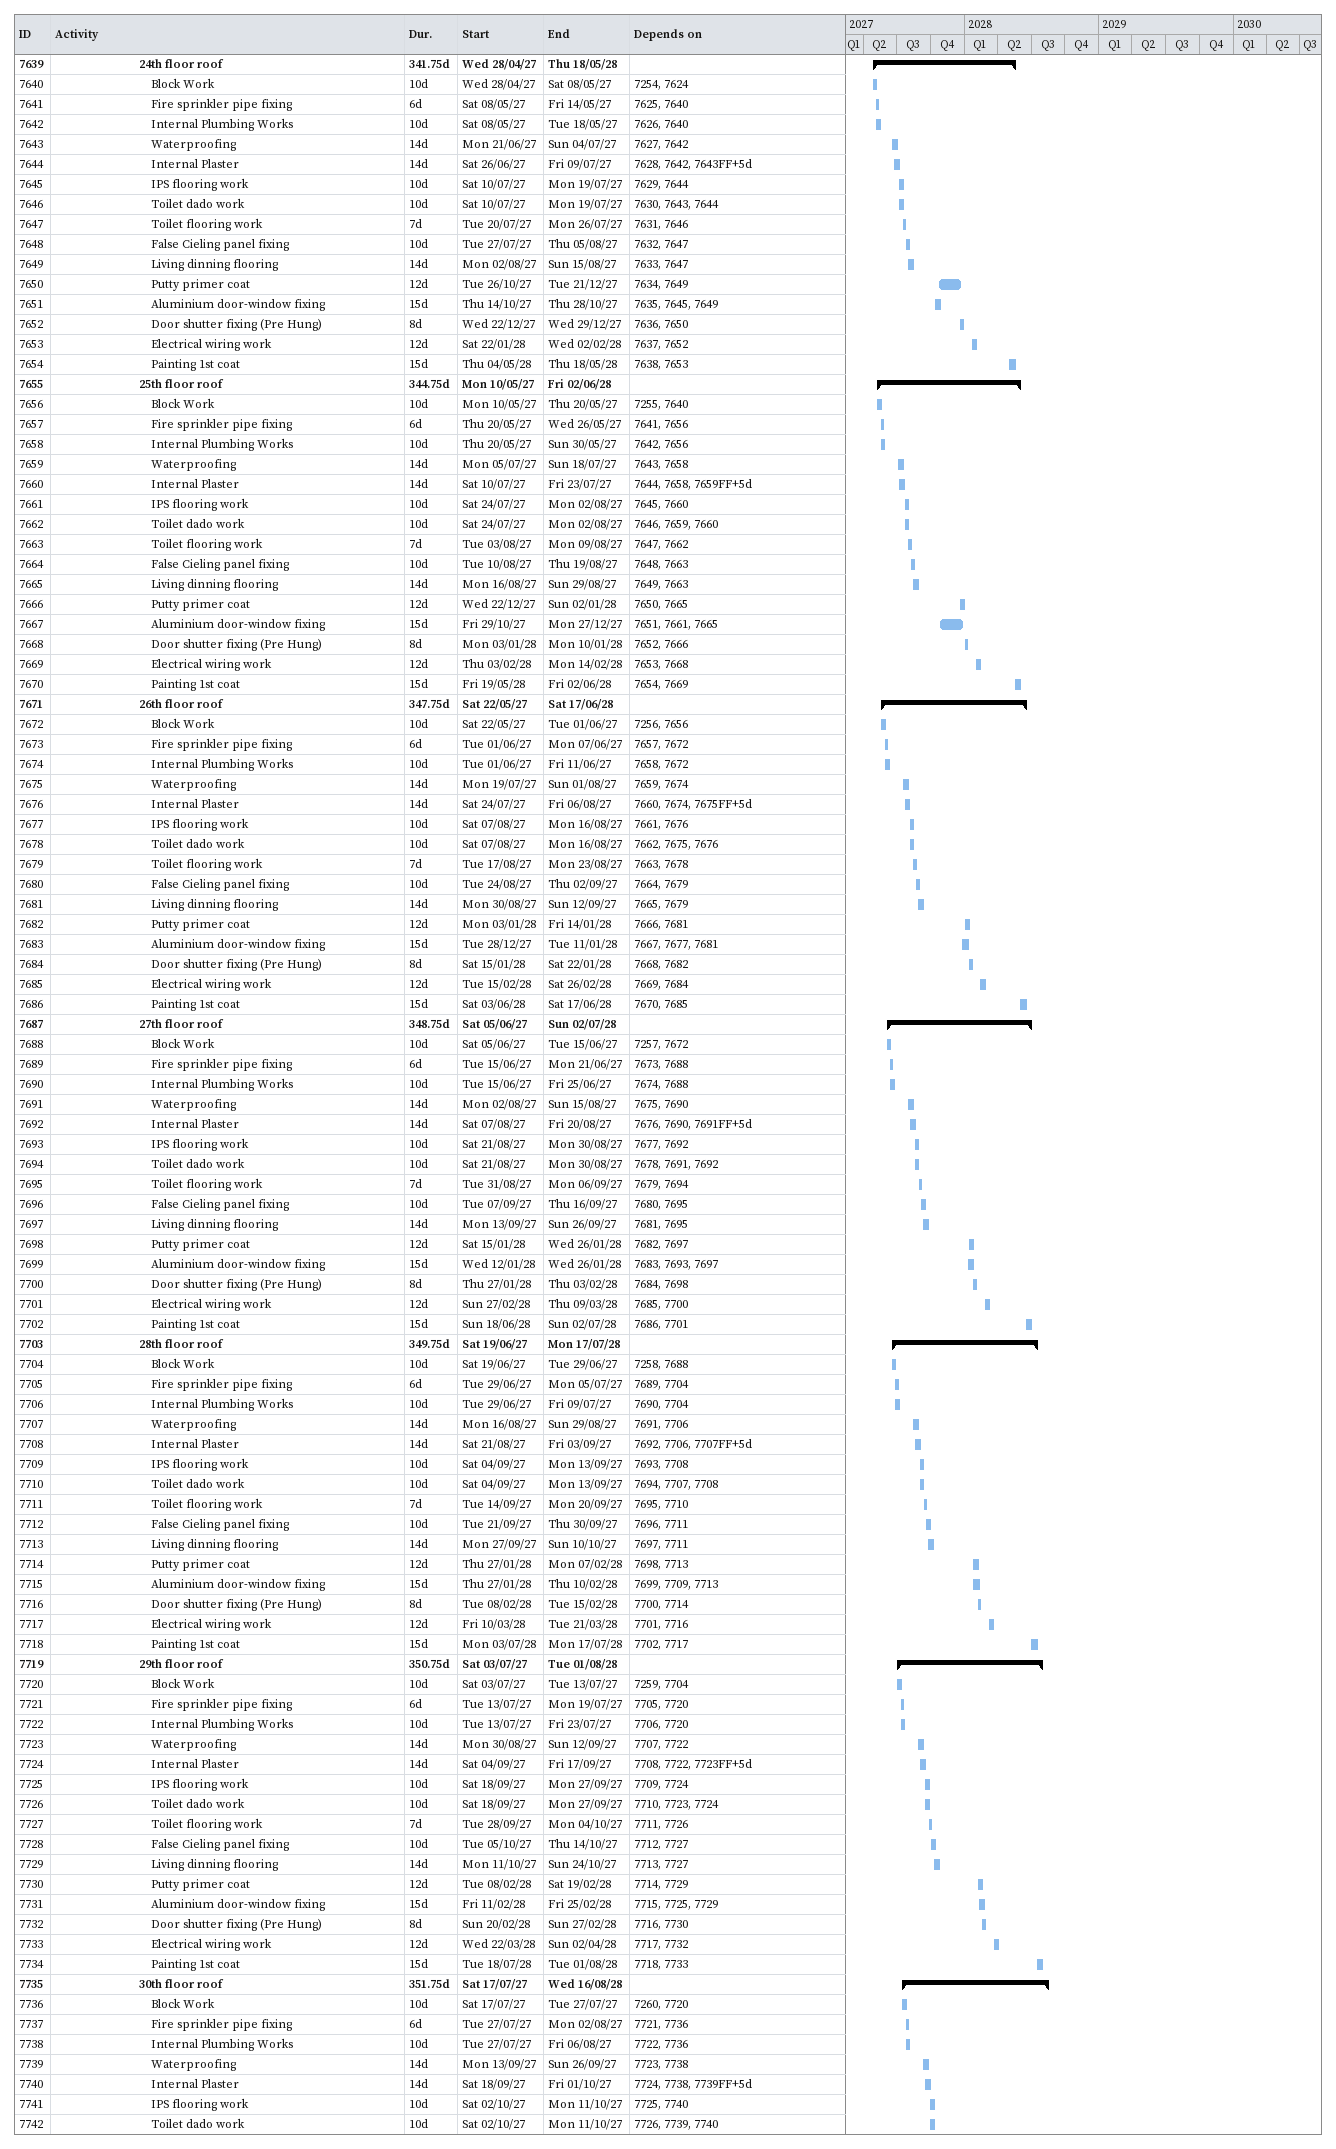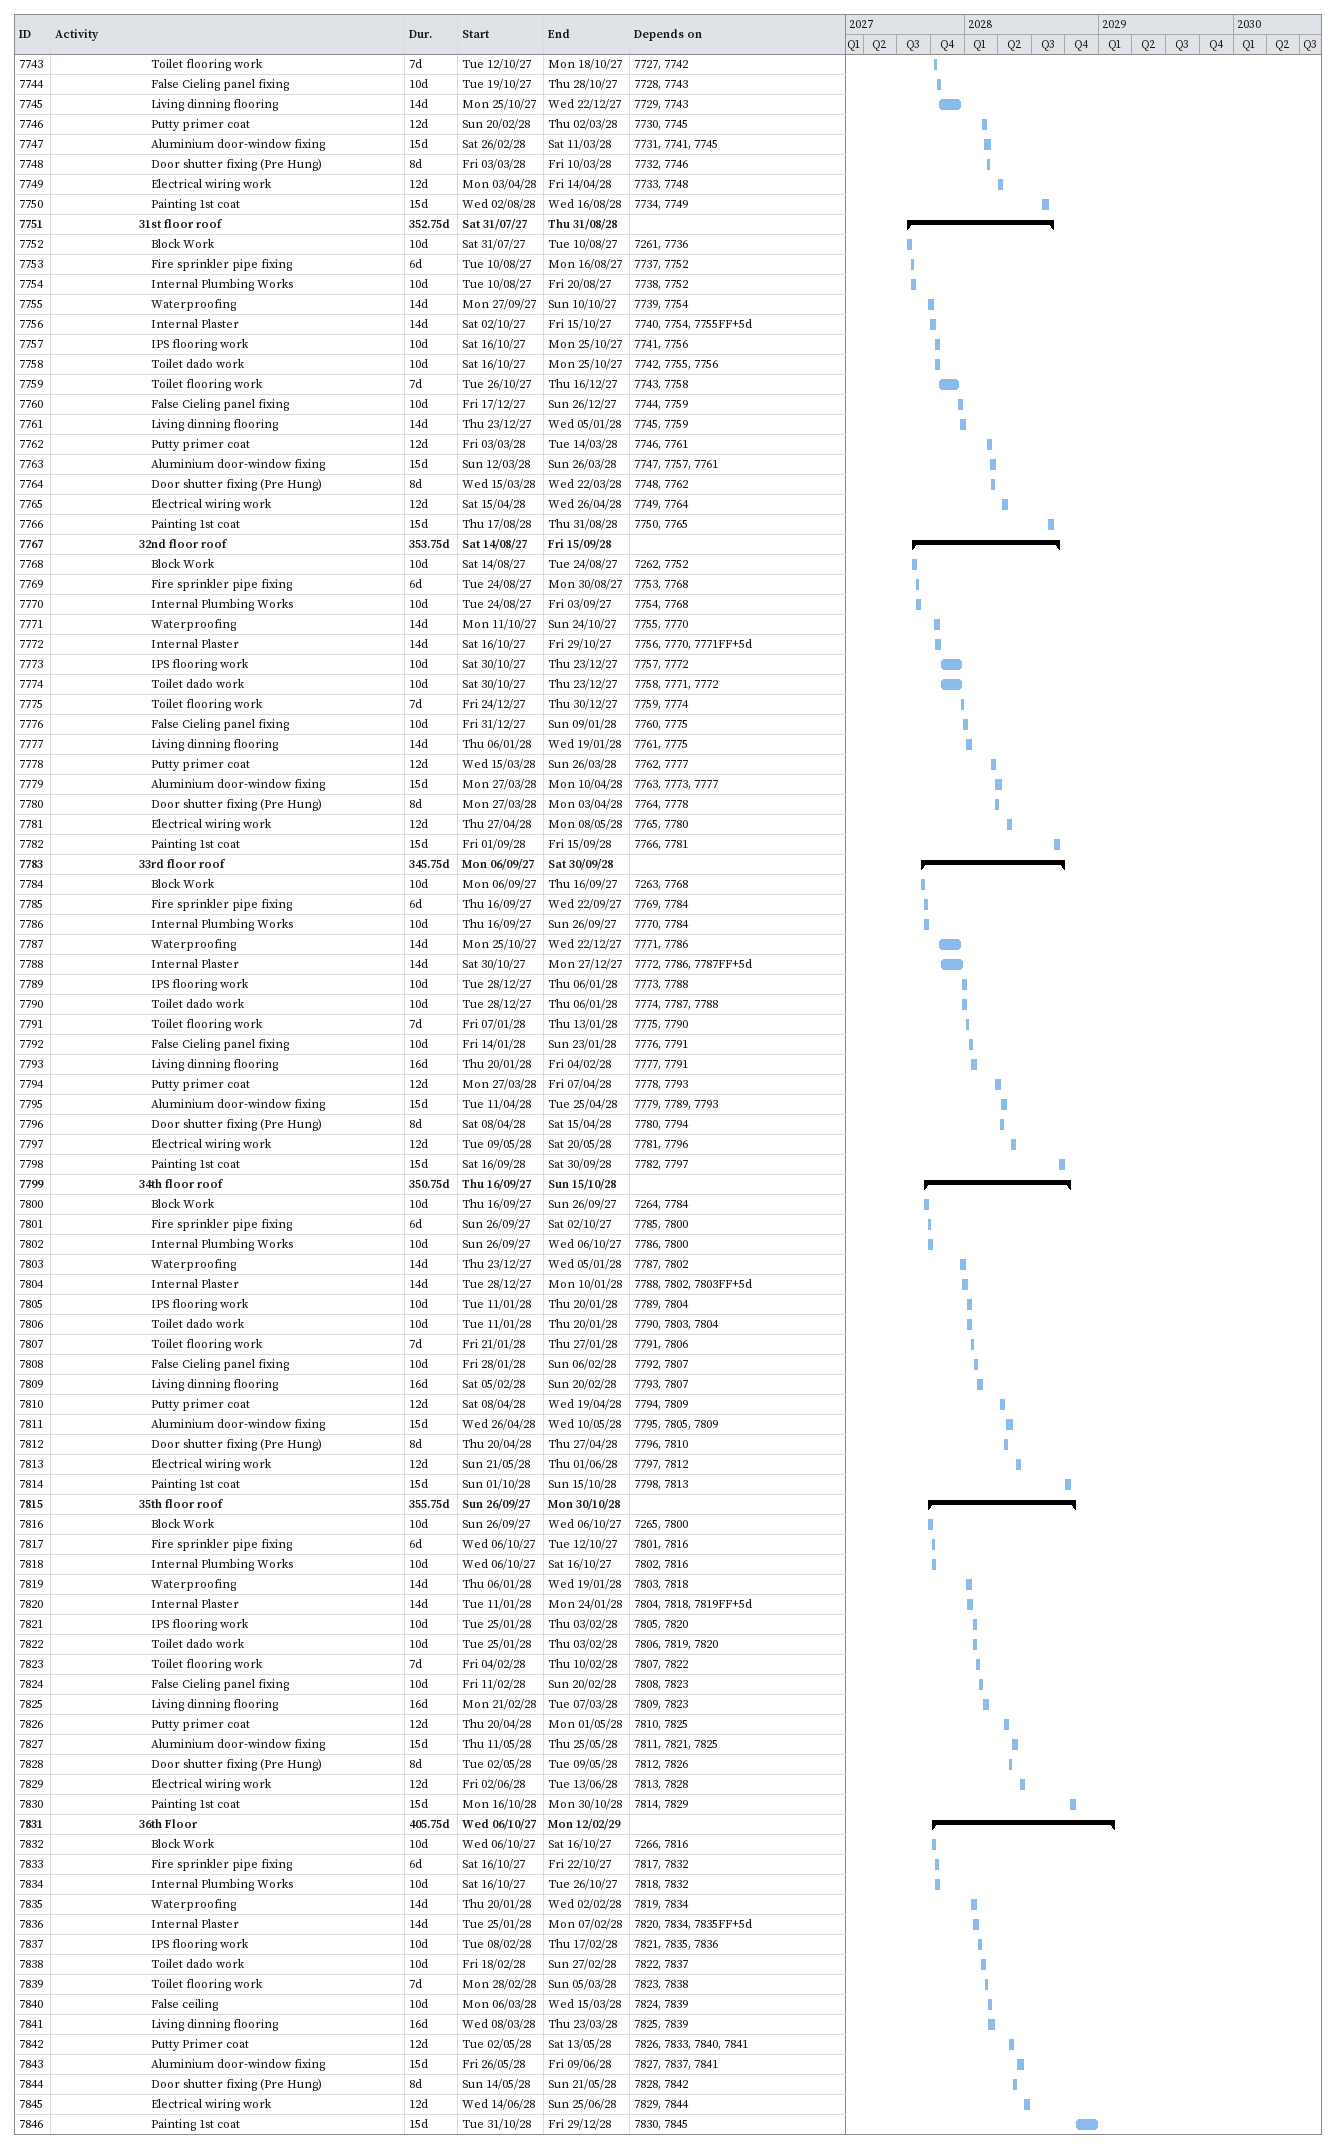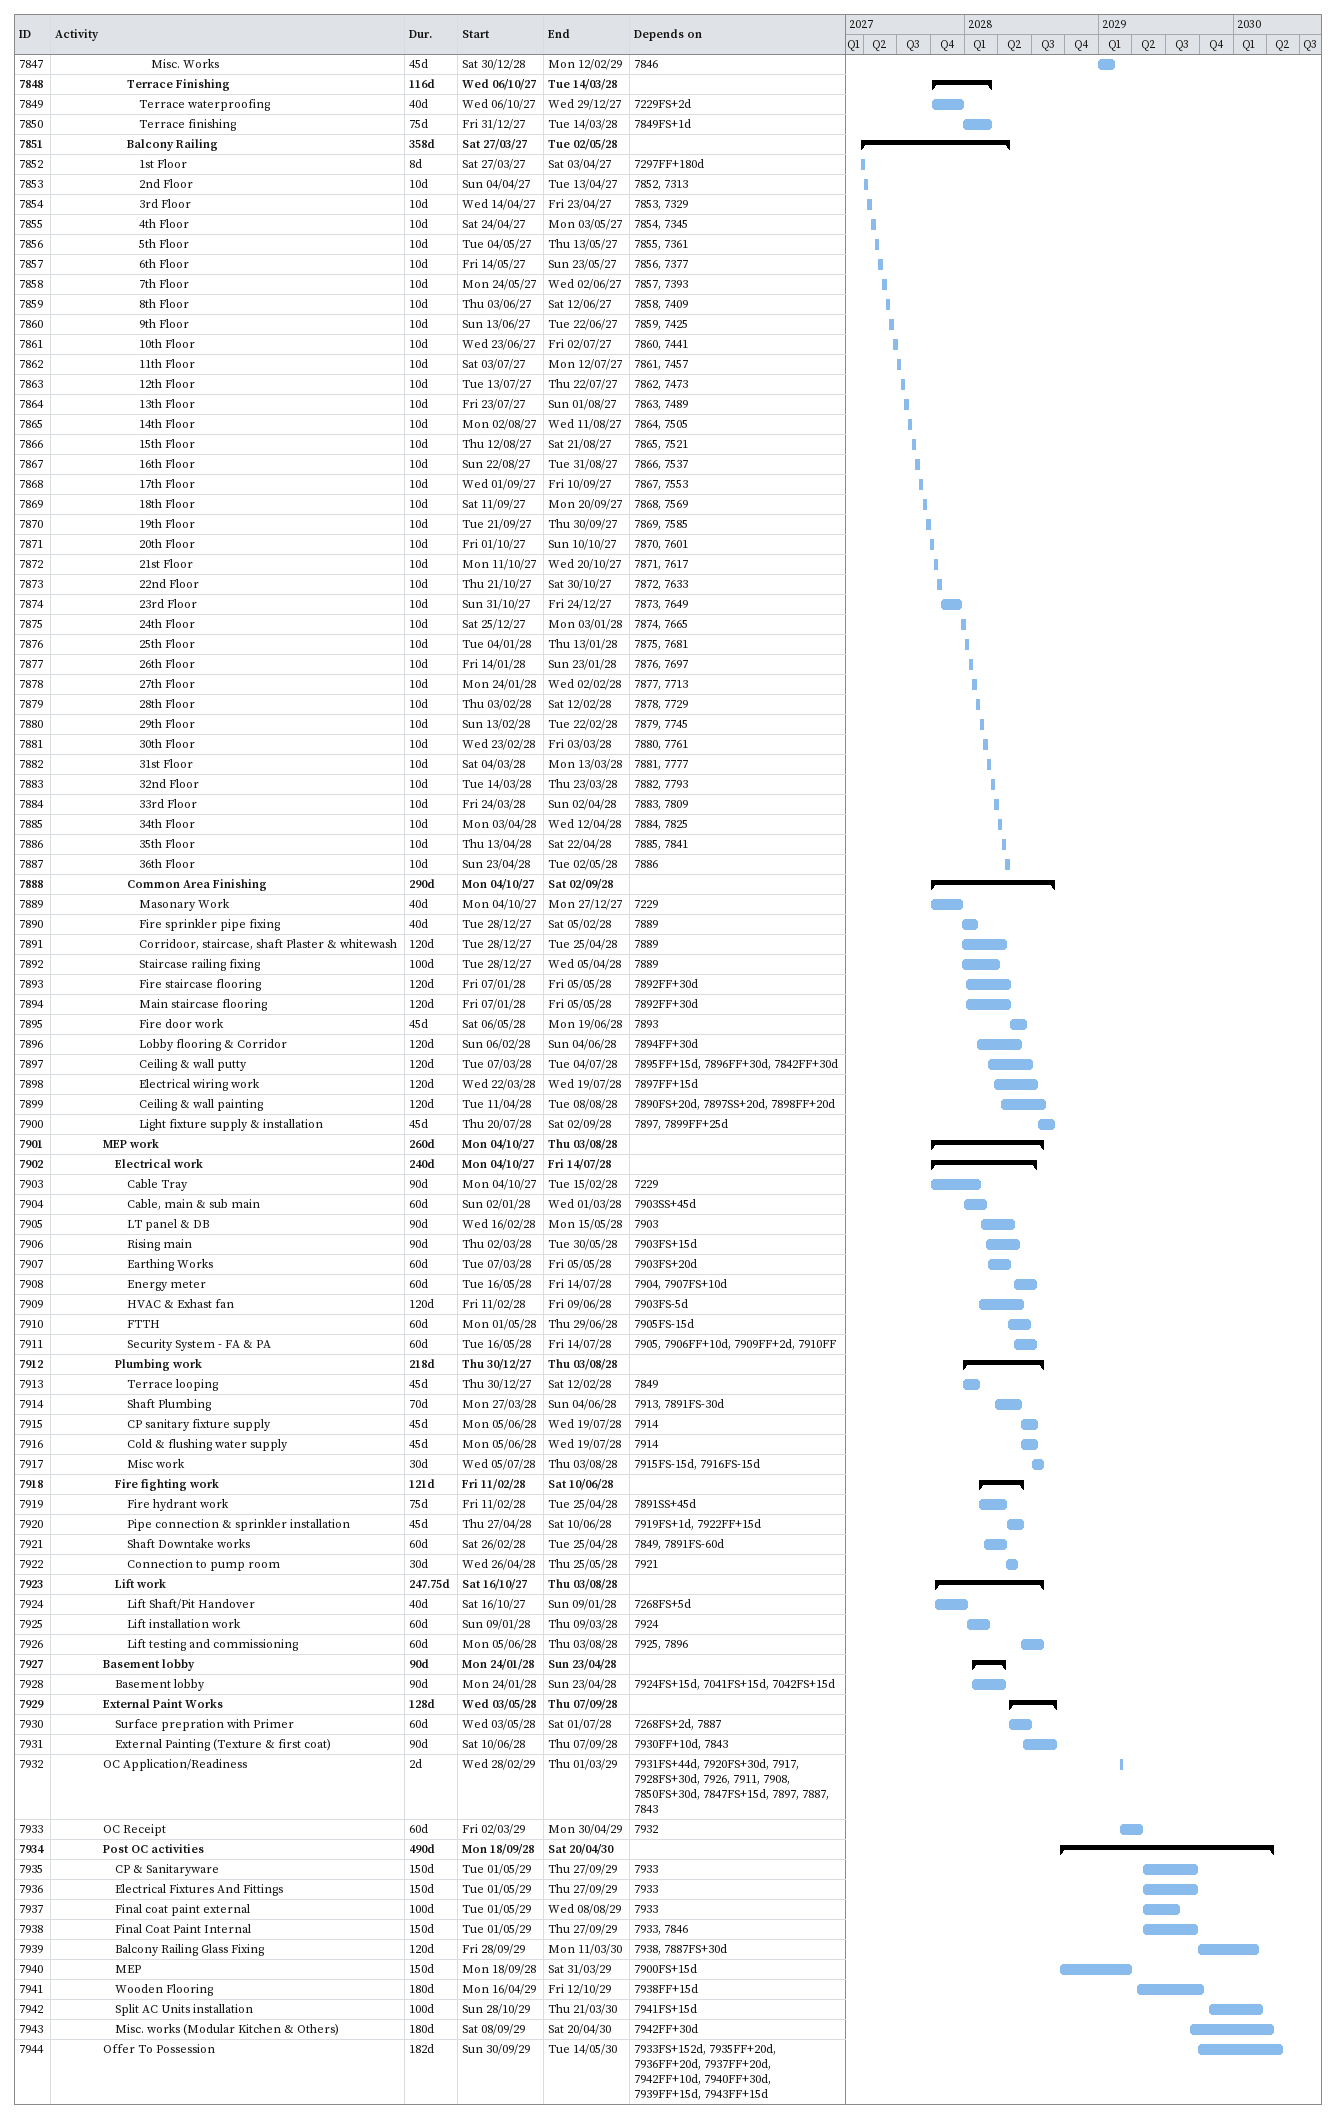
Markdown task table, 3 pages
| ID | Level | Task | Duration | Start | Finish | Predecessors |
|---|---|---|---|---|---|---|
| 7639 | 8 | **24th floor roof** | 341.75d | 2027-04-28 | 2028-05-18 |  |
| 7640 | 9 | Block Work | 10d | 2027-04-28 | 2027-05-08 | 7254, 7624 |
| 7641 | 9 | Fire sprinkler pipe fixing | 6d | 2027-05-08 | 2027-05-14 | 7625, 7640 |
| 7642 | 9 | Internal Plumbing Works | 10d | 2027-05-08 | 2027-05-18 | 7626, 7640 |
| 7643 | 9 | Waterproofing | 14d | 2027-06-21 | 2027-07-04 | 7627, 7642 |
| 7644 | 9 | Internal Plaster | 14d | 2027-06-26 | 2027-07-09 | 7628, 7642, 7643FF+5d |
| 7645 | 9 | IPS flooring work | 10d | 2027-07-10 | 2027-07-19 | 7629, 7644 |
| 7646 | 9 | Toilet dado work | 10d | 2027-07-10 | 2027-07-19 | 7630, 7643, 7644 |
| 7647 | 9 | Toilet flooring work | 7d | 2027-07-20 | 2027-07-26 | 7631, 7646 |
| 7648 | 9 | False Cieling panel fixing | 10d | 2027-07-27 | 2027-08-05 | 7632, 7647 |
| 7649 | 9 | Living dinning flooring | 14d | 2027-08-02 | 2027-08-15 | 7633, 7647 |
| 7650 | 9 | Putty primer coat | 12d | 2027-10-26 | 2027-12-21 | 7634, 7649 |
| 7651 | 9 | Aluminium door-window fixing | 15d | 2027-10-14 | 2027-10-28 | 7635, 7645, 7649 |
| 7652 | 9 | Door shutter fixing (Pre Hung) | 8d | 2027-12-22 | 2027-12-29 | 7636, 7650 |
| 7653 | 9 | Electrical wiring work | 12d | 2028-01-22 | 2028-02-02 | 7637, 7652 |
| 7654 | 9 | Painting 1st coat | 15d | 2028-05-04 | 2028-05-18 | 7638, 7653 |
| 7655 | 8 | **25th floor roof** | 344.75d | 2027-05-10 | 2028-06-02 |  |
| 7656 | 9 | Block Work | 10d | 2027-05-10 | 2027-05-20 | 7255, 7640 |
| 7657 | 9 | Fire sprinkler pipe fixing | 6d | 2027-05-20 | 2027-05-26 | 7641, 7656 |
| 7658 | 9 | Internal Plumbing Works | 10d | 2027-05-20 | 2027-05-30 | 7642, 7656 |
| 7659 | 9 | Waterproofing | 14d | 2027-07-05 | 2027-07-18 | 7643, 7658 |
| 7660 | 9 | Internal Plaster | 14d | 2027-07-10 | 2027-07-23 | 7644, 7658, 7659FF+5d |
| 7661 | 9 | IPS flooring work | 10d | 2027-07-24 | 2027-08-02 | 7645, 7660 |
| 7662 | 9 | Toilet dado work | 10d | 2027-07-24 | 2027-08-02 | 7646, 7659, 7660 |
| 7663 | 9 | Toilet flooring work | 7d | 2027-08-03 | 2027-08-09 | 7647, 7662 |
| 7664 | 9 | False Cieling panel fixing | 10d | 2027-08-10 | 2027-08-19 | 7648, 7663 |
| 7665 | 9 | Living dinning flooring | 14d | 2027-08-16 | 2027-08-29 | 7649, 7663 |
| 7666 | 9 | Putty primer coat | 12d | 2027-12-22 | 2028-01-02 | 7650, 7665 |
| 7667 | 9 | Aluminium door-window fixing | 15d | 2027-10-29 | 2027-12-27 | 7651, 7661, 7665 |
| 7668 | 9 | Door shutter fixing (Pre Hung) | 8d | 2028-01-03 | 2028-01-10 | 7652, 7666 |
| 7669 | 9 | Electrical wiring work | 12d | 2028-02-03 | 2028-02-14 | 7653, 7668 |
| 7670 | 9 | Painting 1st coat | 15d | 2028-05-19 | 2028-06-02 | 7654, 7669 |
| 7671 | 8 | **26th floor roof** | 347.75d | 2027-05-22 | 2028-06-17 |  |
| 7672 | 9 | Block Work | 10d | 2027-05-22 | 2027-06-01 | 7256, 7656 |
| 7673 | 9 | Fire sprinkler pipe fixing | 6d | 2027-06-01 | 2027-06-07 | 7657, 7672 |
| 7674 | 9 | Internal Plumbing Works | 10d | 2027-06-01 | 2027-06-11 | 7658, 7672 |
| 7675 | 9 | Waterproofing | 14d | 2027-07-19 | 2027-08-01 | 7659, 7674 |
| 7676 | 9 | Internal Plaster | 14d | 2027-07-24 | 2027-08-06 | 7660, 7674, 7675FF+5d |
| 7677 | 9 | IPS flooring work | 10d | 2027-08-07 | 2027-08-16 | 7661, 7676 |
| 7678 | 9 | Toilet dado work | 10d | 2027-08-07 | 2027-08-16 | 7662, 7675, 7676 |
| 7679 | 9 | Toilet flooring work | 7d | 2027-08-17 | 2027-08-23 | 7663, 7678 |
| 7680 | 9 | False Cieling panel fixing | 10d | 2027-08-24 | 2027-09-02 | 7664, 7679 |
| 7681 | 9 | Living dinning flooring | 14d | 2027-08-30 | 2027-09-12 | 7665, 7679 |
| 7682 | 9 | Putty primer coat | 12d | 2028-01-03 | 2028-01-14 | 7666, 7681 |
| 7683 | 9 | Aluminium door-window fixing | 15d | 2027-12-28 | 2028-01-11 | 7667, 7677, 7681 |
| 7684 | 9 | Door shutter fixing (Pre Hung) | 8d | 2028-01-15 | 2028-01-22 | 7668, 7682 |
| 7685 | 9 | Electrical wiring work | 12d | 2028-02-15 | 2028-02-26 | 7669, 7684 |
| 7686 | 9 | Painting 1st coat | 15d | 2028-06-03 | 2028-06-17 | 7670, 7685 |
| 7687 | 8 | **27th floor roof** | 348.75d | 2027-06-05 | 2028-07-02 |  |
| 7688 | 9 | Block Work | 10d | 2027-06-05 | 2027-06-15 | 7257, 7672 |
| 7689 | 9 | Fire sprinkler pipe fixing | 6d | 2027-06-15 | 2027-06-21 | 7673, 7688 |
| 7690 | 9 | Internal Plumbing Works | 10d | 2027-06-15 | 2027-06-25 | 7674, 7688 |
| 7691 | 9 | Waterproofing | 14d | 2027-08-02 | 2027-08-15 | 7675, 7690 |
| 7692 | 9 | Internal Plaster | 14d | 2027-08-07 | 2027-08-20 | 7676, 7690, 7691FF+5d |
| 7693 | 9 | IPS flooring work | 10d | 2027-08-21 | 2027-08-30 | 7677, 7692 |
| 7694 | 9 | Toilet dado work | 10d | 2027-08-21 | 2027-08-30 | 7678, 7691, 7692 |
| 7695 | 9 | Toilet flooring work | 7d | 2027-08-31 | 2027-09-06 | 7679, 7694 |
| 7696 | 9 | False Cieling panel fixing | 10d | 2027-09-07 | 2027-09-16 | 7680, 7695 |
| 7697 | 9 | Living dinning flooring | 14d | 2027-09-13 | 2027-09-26 | 7681, 7695 |
| 7698 | 9 | Putty primer coat | 12d | 2028-01-15 | 2028-01-26 | 7682, 7697 |
| 7699 | 9 | Aluminium door-window fixing | 15d | 2028-01-12 | 2028-01-26 | 7683, 7693, 7697 |
| 7700 | 9 | Door shutter fixing (Pre Hung) | 8d | 2028-01-27 | 2028-02-03 | 7684, 7698 |
| 7701 | 9 | Electrical wiring work | 12d | 2028-02-27 | 2028-03-09 | 7685, 7700 |
| 7702 | 9 | Painting 1st coat | 15d | 2028-06-18 | 2028-07-02 | 7686, 7701 |
| 7703 | 8 | **28th floor roof** | 349.75d | 2027-06-19 | 2028-07-17 |  |
| 7704 | 9 | Block Work | 10d | 2027-06-19 | 2027-06-29 | 7258, 7688 |
| 7705 | 9 | Fire sprinkler pipe fixing | 6d | 2027-06-29 | 2027-07-05 | 7689, 7704 |
| 7706 | 9 | Internal Plumbing Works | 10d | 2027-06-29 | 2027-07-09 | 7690, 7704 |
| 7707 | 9 | Waterproofing | 14d | 2027-08-16 | 2027-08-29 | 7691, 7706 |
| 7708 | 9 | Internal Plaster | 14d | 2027-08-21 | 2027-09-03 | 7692, 7706, 7707FF+5d |
| 7709 | 9 | IPS flooring work | 10d | 2027-09-04 | 2027-09-13 | 7693, 7708 |
| 7710 | 9 | Toilet dado work | 10d | 2027-09-04 | 2027-09-13 | 7694, 7707, 7708 |
| 7711 | 9 | Toilet flooring work | 7d | 2027-09-14 | 2027-09-20 | 7695, 7710 |
| 7712 | 9 | False Cieling panel fixing | 10d | 2027-09-21 | 2027-09-30 | 7696, 7711 |
| 7713 | 9 | Living dinning flooring | 14d | 2027-09-27 | 2027-10-10 | 7697, 7711 |
| 7714 | 9 | Putty primer coat | 12d | 2028-01-27 | 2028-02-07 | 7698, 7713 |
| 7715 | 9 | Aluminium door-window fixing | 15d | 2028-01-27 | 2028-02-10 | 7699, 7709, 7713 |
| 7716 | 9 | Door shutter fixing (Pre Hung) | 8d | 2028-02-08 | 2028-02-15 | 7700, 7714 |
| 7717 | 9 | Electrical wiring work | 12d | 2028-03-10 | 2028-03-21 | 7701, 7716 |
| 7718 | 9 | Painting 1st coat | 15d | 2028-07-03 | 2028-07-17 | 7702, 7717 |
| 7719 | 8 | **29th floor roof** | 350.75d | 2027-07-03 | 2028-08-01 |  |
| 7720 | 9 | Block Work | 10d | 2027-07-03 | 2027-07-13 | 7259, 7704 |
| 7721 | 9 | Fire sprinkler pipe fixing | 6d | 2027-07-13 | 2027-07-19 | 7705, 7720 |
| 7722 | 9 | Internal Plumbing Works | 10d | 2027-07-13 | 2027-07-23 | 7706, 7720 |
| 7723 | 9 | Waterproofing | 14d | 2027-08-30 | 2027-09-12 | 7707, 7722 |
| 7724 | 9 | Internal Plaster | 14d | 2027-09-04 | 2027-09-17 | 7708, 7722, 7723FF+5d |
| 7725 | 9 | IPS flooring work | 10d | 2027-09-18 | 2027-09-27 | 7709, 7724 |
| 7726 | 9 | Toilet dado work | 10d | 2027-09-18 | 2027-09-27 | 7710, 7723, 7724 |
| 7727 | 9 | Toilet flooring work | 7d | 2027-09-28 | 2027-10-04 | 7711, 7726 |
| 7728 | 9 | False Cieling panel fixing | 10d | 2027-10-05 | 2027-10-14 | 7712, 7727 |
| 7729 | 9 | Living dinning flooring | 14d | 2027-10-11 | 2027-10-24 | 7713, 7727 |
| 7730 | 9 | Putty primer coat | 12d | 2028-02-08 | 2028-02-19 | 7714, 7729 |
| 7731 | 9 | Aluminium door-window fixing | 15d | 2028-02-11 | 2028-02-25 | 7715, 7725, 7729 |
| 7732 | 9 | Door shutter fixing (Pre Hung) | 8d | 2028-02-20 | 2028-02-27 | 7716, 7730 |
| 7733 | 9 | Electrical wiring work | 12d | 2028-03-22 | 2028-04-02 | 7717, 7732 |
| 7734 | 9 | Painting 1st coat | 15d | 2028-07-18 | 2028-08-01 | 7718, 7733 |
| 7735 | 8 | **30th floor roof** | 351.75d | 2027-07-17 | 2028-08-16 |  |
| 7736 | 9 | Block Work | 10d | 2027-07-17 | 2027-07-27 | 7260, 7720 |
| 7737 | 9 | Fire sprinkler pipe fixing | 6d | 2027-07-27 | 2027-08-02 | 7721, 7736 |
| 7738 | 9 | Internal Plumbing Works | 10d | 2027-07-27 | 2027-08-06 | 7722, 7736 |
| 7739 | 9 | Waterproofing | 14d | 2027-09-13 | 2027-09-26 | 7723, 7738 |
| 7740 | 9 | Internal Plaster | 14d | 2027-09-18 | 2027-10-01 | 7724, 7738, 7739FF+5d |
| 7741 | 9 | IPS flooring work | 10d | 2027-10-02 | 2027-10-11 | 7725, 7740 |
| 7742 | 9 | Toilet dado work | 10d | 2027-10-02 | 2027-10-11 | 7726, 7739, 7740 |
| 7743 | 9 | Toilet flooring work | 7d | 2027-10-12 | 2027-10-18 | 7727, 7742 |
| 7744 | 9 | False Cieling panel fixing | 10d | 2027-10-19 | 2027-10-28 | 7728, 7743 |
| 7745 | 9 | Living dinning flooring | 14d | 2027-10-25 | 2027-12-22 | 7729, 7743 |
| 7746 | 9 | Putty primer coat | 12d | 2028-02-20 | 2028-03-02 | 7730, 7745 |
| 7747 | 9 | Aluminium door-window fixing | 15d | 2028-02-26 | 2028-03-11 | 7731, 7741, 7745 |
| 7748 | 9 | Door shutter fixing (Pre Hung) | 8d | 2028-03-03 | 2028-03-10 | 7732, 7746 |
| 7749 | 9 | Electrical wiring work | 12d | 2028-04-03 | 2028-04-14 | 7733, 7748 |
| 7750 | 9 | Painting 1st coat | 15d | 2028-08-02 | 2028-08-16 | 7734, 7749 |
| 7751 | 8 | **31st floor roof** | 352.75d | 2027-07-31 | 2028-08-31 |  |
| 7752 | 9 | Block Work | 10d | 2027-07-31 | 2027-08-10 | 7261, 7736 |
| 7753 | 9 | Fire sprinkler pipe fixing | 6d | 2027-08-10 | 2027-08-16 | 7737, 7752 |
| 7754 | 9 | Internal Plumbing Works | 10d | 2027-08-10 | 2027-08-20 | 7738, 7752 |
| 7755 | 9 | Waterproofing | 14d | 2027-09-27 | 2027-10-10 | 7739, 7754 |
| 7756 | 9 | Internal Plaster | 14d | 2027-10-02 | 2027-10-15 | 7740, 7754, 7755FF+5d |
| 7757 | 9 | IPS flooring work | 10d | 2027-10-16 | 2027-10-25 | 7741, 7756 |
| 7758 | 9 | Toilet dado work | 10d | 2027-10-16 | 2027-10-25 | 7742, 7755, 7756 |
| 7759 | 9 | Toilet flooring work | 7d | 2027-10-26 | 2027-12-16 | 7743, 7758 |
| 7760 | 9 | False Cieling panel fixing | 10d | 2027-12-17 | 2027-12-26 | 7744, 7759 |
| 7761 | 9 | Living dinning flooring | 14d | 2027-12-23 | 2028-01-05 | 7745, 7759 |
| 7762 | 9 | Putty primer coat | 12d | 2028-03-03 | 2028-03-14 | 7746, 7761 |
| 7763 | 9 | Aluminium door-window fixing | 15d | 2028-03-12 | 2028-03-26 | 7747, 7757, 7761 |
| 7764 | 9 | Door shutter fixing (Pre Hung) | 8d | 2028-03-15 | 2028-03-22 | 7748, 7762 |
| 7765 | 9 | Electrical wiring work | 12d | 2028-04-15 | 2028-04-26 | 7749, 7764 |
| 7766 | 9 | Painting 1st coat | 15d | 2028-08-17 | 2028-08-31 | 7750, 7765 |
| 7767 | 8 | **32nd floor roof** | 353.75d | 2027-08-14 | 2028-09-15 |  |
| 7768 | 9 | Block Work | 10d | 2027-08-14 | 2027-08-24 | 7262, 7752 |
| 7769 | 9 | Fire sprinkler pipe fixing | 6d | 2027-08-24 | 2027-08-30 | 7753, 7768 |
| 7770 | 9 | Internal Plumbing Works | 10d | 2027-08-24 | 2027-09-03 | 7754, 7768 |
| 7771 | 9 | Waterproofing | 14d | 2027-10-11 | 2027-10-24 | 7755, 7770 |
| 7772 | 9 | Internal Plaster | 14d | 2027-10-16 | 2027-10-29 | 7756, 7770, 7771FF+5d |
| 7773 | 9 | IPS flooring work | 10d | 2027-10-30 | 2027-12-23 | 7757, 7772 |
| 7774 | 9 | Toilet dado work | 10d | 2027-10-30 | 2027-12-23 | 7758, 7771, 7772 |
| 7775 | 9 | Toilet flooring work | 7d | 2027-12-24 | 2027-12-30 | 7759, 7774 |
| 7776 | 9 | False Cieling panel fixing | 10d | 2027-12-31 | 2028-01-09 | 7760, 7775 |
| 7777 | 9 | Living dinning flooring | 14d | 2028-01-06 | 2028-01-19 | 7761, 7775 |
| 7778 | 9 | Putty primer coat | 12d | 2028-03-15 | 2028-03-26 | 7762, 7777 |
| 7779 | 9 | Aluminium door-window fixing | 15d | 2028-03-27 | 2028-04-10 | 7763, 7773, 7777 |
| 7780 | 9 | Door shutter fixing (Pre Hung) | 8d | 2028-03-27 | 2028-04-03 | 7764, 7778 |
| 7781 | 9 | Electrical wiring work | 12d | 2028-04-27 | 2028-05-08 | 7765, 7780 |
| 7782 | 9 | Painting 1st coat | 15d | 2028-09-01 | 2028-09-15 | 7766, 7781 |
| 7783 | 8 | **33rd floor roof** | 345.75d | 2027-09-06 | 2028-09-30 |  |
| 7784 | 9 | Block Work | 10d | 2027-09-06 | 2027-09-16 | 7263, 7768 |
| 7785 | 9 | Fire sprinkler pipe fixing | 6d | 2027-09-16 | 2027-09-22 | 7769, 7784 |
| 7786 | 9 | Internal Plumbing Works | 10d | 2027-09-16 | 2027-09-26 | 7770, 7784 |
| 7787 | 9 | Waterproofing | 14d | 2027-10-25 | 2027-12-22 | 7771, 7786 |
| 7788 | 9 | Internal Plaster | 14d | 2027-10-30 | 2027-12-27 | 7772, 7786, 7787FF+5d |
| 7789 | 9 | IPS flooring work | 10d | 2027-12-28 | 2028-01-06 | 7773, 7788 |
| 7790 | 9 | Toilet dado work | 10d | 2027-12-28 | 2028-01-06 | 7774, 7787, 7788 |
| 7791 | 9 | Toilet flooring work | 7d | 2028-01-07 | 2028-01-13 | 7775, 7790 |
| 7792 | 9 | False Cieling panel fixing | 10d | 2028-01-14 | 2028-01-23 | 7776, 7791 |
| 7793 | 9 | Living dinning flooring | 16d | 2028-01-20 | 2028-02-04 | 7777, 7791 |
| 7794 | 9 | Putty primer coat | 12d | 2028-03-27 | 2028-04-07 | 7778, 7793 |
| 7795 | 9 | Aluminium door-window fixing | 15d | 2028-04-11 | 2028-04-25 | 7779, 7789, 7793 |
| 7796 | 9 | Door shutter fixing (Pre Hung) | 8d | 2028-04-08 | 2028-04-15 | 7780, 7794 |
| 7797 | 9 | Electrical wiring work | 12d | 2028-05-09 | 2028-05-20 | 7781, 7796 |
| 7798 | 9 | Painting 1st coat | 15d | 2028-09-16 | 2028-09-30 | 7782, 7797 |
| 7799 | 8 | **34th floor roof** | 350.75d | 2027-09-16 | 2028-10-15 |  |
| 7800 | 9 | Block Work | 10d | 2027-09-16 | 2027-09-26 | 7264, 7784 |
| 7801 | 9 | Fire sprinkler pipe fixing | 6d | 2027-09-26 | 2027-10-02 | 7785, 7800 |
| 7802 | 9 | Internal Plumbing Works | 10d | 2027-09-26 | 2027-10-06 | 7786, 7800 |
| 7803 | 9 | Waterproofing | 14d | 2027-12-23 | 2028-01-05 | 7787, 7802 |
| 7804 | 9 | Internal Plaster | 14d | 2027-12-28 | 2028-01-10 | 7788, 7802, 7803FF+5d |
| 7805 | 9 | IPS flooring work | 10d | 2028-01-11 | 2028-01-20 | 7789, 7804 |
| 7806 | 9 | Toilet dado work | 10d | 2028-01-11 | 2028-01-20 | 7790, 7803, 7804 |
| 7807 | 9 | Toilet flooring work | 7d | 2028-01-21 | 2028-01-27 | 7791, 7806 |
| 7808 | 9 | False Cieling panel fixing | 10d | 2028-01-28 | 2028-02-06 | 7792, 7807 |
| 7809 | 9 | Living dinning flooring | 16d | 2028-02-05 | 2028-02-20 | 7793, 7807 |
| 7810 | 9 | Putty primer coat | 12d | 2028-04-08 | 2028-04-19 | 7794, 7809 |
| 7811 | 9 | Aluminium door-window fixing | 15d | 2028-04-26 | 2028-05-10 | 7795, 7805, 7809 |
| 7812 | 9 | Door shutter fixing (Pre Hung) | 8d | 2028-04-20 | 2028-04-27 | 7796, 7810 |
| 7813 | 9 | Electrical wiring work | 12d | 2028-05-21 | 2028-06-01 | 7797, 7812 |
| 7814 | 9 | Painting 1st coat | 15d | 2028-10-01 | 2028-10-15 | 7798, 7813 |
| 7815 | 8 | **35th floor roof** | 355.75d | 2027-09-26 | 2028-10-30 |  |
| 7816 | 9 | Block Work | 10d | 2027-09-26 | 2027-10-06 | 7265, 7800 |
| 7817 | 9 | Fire sprinkler pipe fixing | 6d | 2027-10-06 | 2027-10-12 | 7801, 7816 |
| 7818 | 9 | Internal Plumbing Works | 10d | 2027-10-06 | 2027-10-16 | 7802, 7816 |
| 7819 | 9 | Waterproofing | 14d | 2028-01-06 | 2028-01-19 | 7803, 7818 |
| 7820 | 9 | Internal Plaster | 14d | 2028-01-11 | 2028-01-24 | 7804, 7818, 7819FF+5d |
| 7821 | 9 | IPS flooring work | 10d | 2028-01-25 | 2028-02-03 | 7805, 7820 |
| 7822 | 9 | Toilet dado work | 10d | 2028-01-25 | 2028-02-03 | 7806, 7819, 7820 |
| 7823 | 9 | Toilet flooring work | 7d | 2028-02-04 | 2028-02-10 | 7807, 7822 |
| 7824 | 9 | False Cieling panel fixing | 10d | 2028-02-11 | 2028-02-20 | 7808, 7823 |
| 7825 | 9 | Living dinning flooring | 16d | 2028-02-21 | 2028-03-07 | 7809, 7823 |
| 7826 | 9 | Putty primer coat | 12d | 2028-04-20 | 2028-05-01 | 7810, 7825 |
| 7827 | 9 | Aluminium door-window fixing | 15d | 2028-05-11 | 2028-05-25 | 7811, 7821, 7825 |
| 7828 | 9 | Door shutter fixing (Pre Hung) | 8d | 2028-05-02 | 2028-05-09 | 7812, 7826 |
| 7829 | 9 | Electrical wiring work | 12d | 2028-06-02 | 2028-06-13 | 7813, 7828 |
| 7830 | 9 | Painting 1st coat | 15d | 2028-10-16 | 2028-10-30 | 7814, 7829 |
| 7831 | 8 | **36th Floor** | 405.75d | 2027-10-06 | 2029-02-12 |  |
| 7832 | 9 | Block Work | 10d | 2027-10-06 | 2027-10-16 | 7266, 7816 |
| 7833 | 9 | Fire sprinkler pipe fixing | 6d | 2027-10-16 | 2027-10-22 | 7817, 7832 |
| 7834 | 9 | Internal Plumbing Works | 10d | 2027-10-16 | 2027-10-26 | 7818, 7832 |
| 7835 | 9 | Waterproofing | 14d | 2028-01-20 | 2028-02-02 | 7819, 7834 |
| 7836 | 9 | Internal Plaster | 14d | 2028-01-25 | 2028-02-07 | 7820, 7834, 7835FF+5d |
| 7837 | 9 | IPS flooring work | 10d | 2028-02-08 | 2028-02-17 | 7821, 7835, 7836 |
| 7838 | 9 | Toilet dado work | 10d | 2028-02-18 | 2028-02-27 | 7822, 7837 |
| 7839 | 9 | Toilet flooring work | 7d | 2028-02-28 | 2028-03-05 | 7823, 7838 |
| 7840 | 9 | False ceiling | 10d | 2028-03-06 | 2028-03-15 | 7824, 7839 |
| 7841 | 9 | Living dinning flooring | 16d | 2028-03-08 | 2028-03-23 | 7825, 7839 |
| 7842 | 9 | Putty Primer coat | 12d | 2028-05-02 | 2028-05-13 | 7826, 7833, 7840, 7841 |
| 7843 | 9 | Aluminium door-window fixing | 15d | 2028-05-26 | 2028-06-09 | 7827, 7837, 7841 |
| 7844 | 9 | Door shutter fixing (Pre Hung) | 8d | 2028-05-14 | 2028-05-21 | 7828, 7842 |
| 7845 | 9 | Electrical wiring work | 12d | 2028-06-14 | 2028-06-25 | 7829, 7844 |
| 7846 | 9 | Painting 1st coat | 15d | 2028-10-31 | 2028-12-29 | 7830, 7845 |
| 7847 | 9 | Misc. Works | 45d | 2028-12-30 | 2029-02-12 | 7846 |
| 7848 | 7 | **Terrace Finishing** | 116d | 2027-10-06 | 2028-03-14 |  |
| 7849 | 8 | Terrace waterproofing | 40d | 2027-10-06 | 2027-12-29 | 7229FS+2d |
| 7850 | 8 | Terrace finishing | 75d | 2027-12-31 | 2028-03-14 | 7849FS+1d |
| 7851 | 7 | **Balcony Railing** | 358d | 2027-03-27 | 2028-05-02 |  |
| 7852 | 8 | 1st Floor | 8d | 2027-03-27 | 2027-04-03 | 7297FF+180d |
| 7853 | 8 | 2nd Floor | 10d | 2027-04-04 | 2027-04-13 | 7852, 7313 |
| 7854 | 8 | 3rd Floor | 10d | 2027-04-14 | 2027-04-23 | 7853, 7329 |
| 7855 | 8 | 4th Floor | 10d | 2027-04-24 | 2027-05-03 | 7854, 7345 |
| 7856 | 8 | 5th Floor | 10d | 2027-05-04 | 2027-05-13 | 7855, 7361 |
| 7857 | 8 | 6th Floor | 10d | 2027-05-14 | 2027-05-23 | 7856, 7377 |
| 7858 | 8 | 7th Floor | 10d | 2027-05-24 | 2027-06-02 | 7857, 7393 |
| 7859 | 8 | 8th Floor | 10d | 2027-06-03 | 2027-06-12 | 7858, 7409 |
| 7860 | 8 | 9th Floor | 10d | 2027-06-13 | 2027-06-22 | 7859, 7425 |
| 7861 | 8 | 10th Floor | 10d | 2027-06-23 | 2027-07-02 | 7860, 7441 |
| 7862 | 8 | 11th Floor | 10d | 2027-07-03 | 2027-07-12 | 7861, 7457 |
| 7863 | 8 | 12th Floor | 10d | 2027-07-13 | 2027-07-22 | 7862, 7473 |
| 7864 | 8 | 13th Floor | 10d | 2027-07-23 | 2027-08-01 | 7863, 7489 |
| 7865 | 8 | 14th Floor | 10d | 2027-08-02 | 2027-08-11 | 7864, 7505 |
| 7866 | 8 | 15th Floor | 10d | 2027-08-12 | 2027-08-21 | 7865, 7521 |
| 7867 | 8 | 16th Floor | 10d | 2027-08-22 | 2027-08-31 | 7866, 7537 |
| 7868 | 8 | 17th Floor | 10d | 2027-09-01 | 2027-09-10 | 7867, 7553 |
| 7869 | 8 | 18th Floor | 10d | 2027-09-11 | 2027-09-20 | 7868, 7569 |
| 7870 | 8 | 19th Floor | 10d | 2027-09-21 | 2027-09-30 | 7869, 7585 |
| 7871 | 8 | 20th Floor | 10d | 2027-10-01 | 2027-10-10 | 7870, 7601 |
| 7872 | 8 | 21st Floor | 10d | 2027-10-11 | 2027-10-20 | 7871, 7617 |
| 7873 | 8 | 22nd Floor | 10d | 2027-10-21 | 2027-10-30 | 7872, 7633 |
| 7874 | 8 | 23rd Floor | 10d | 2027-10-31 | 2027-12-24 | 7873, 7649 |
| 7875 | 8 | 24th Floor | 10d | 2027-12-25 | 2028-01-03 | 7874, 7665 |
| 7876 | 8 | 25th Floor | 10d | 2028-01-04 | 2028-01-13 | 7875, 7681 |
| 7877 | 8 | 26th Floor | 10d | 2028-01-14 | 2028-01-23 | 7876, 7697 |
| 7878 | 8 | 27th Floor | 10d | 2028-01-24 | 2028-02-02 | 7877, 7713 |
| 7879 | 8 | 28th Floor | 10d | 2028-02-03 | 2028-02-12 | 7878, 7729 |
| 7880 | 8 | 29th Floor | 10d | 2028-02-13 | 2028-02-22 | 7879, 7745 |
| 7881 | 8 | 30th Floor | 10d | 2028-02-23 | 2028-03-03 | 7880, 7761 |
| 7882 | 8 | 31st Floor | 10d | 2028-03-04 | 2028-03-13 | 7881, 7777 |
| 7883 | 8 | 32nd Floor | 10d | 2028-03-14 | 2028-03-23 | 7882, 7793 |
| 7884 | 8 | 33rd Floor | 10d | 2028-03-24 | 2028-04-02 | 7883, 7809 |
| 7885 | 8 | 34th Floor | 10d | 2028-04-03 | 2028-04-12 | 7884, 7825 |
| 7886 | 8 | 35th Floor | 10d | 2028-04-13 | 2028-04-22 | 7885, 7841 |
| 7887 | 8 | 36th Floor | 10d | 2028-04-23 | 2028-05-02 | 7886 |
| 7888 | 7 | **Common Area Finishing** | 290d | 2027-10-04 | 2028-09-02 |  |
| 7889 | 8 | Masonary Work | 40d | 2027-10-04 | 2027-12-27 | 7229 |
| 7890 | 8 | Fire sprinkler pipe fixing | 40d | 2027-12-28 | 2028-02-05 | 7889 |
| 7891 | 8 | Corridoor, staircase, shaft Plaster & whitewash | 120d | 2027-12-28 | 2028-04-25 | 7889 |
| 7892 | 8 | Staircase railing fixing | 100d | 2027-12-28 | 2028-04-05 | 7889 |
| 7893 | 8 | Fire staircase flooring | 120d | 2028-01-07 | 2028-05-05 | 7892FF+30d |
| 7894 | 8 | Main staircase flooring | 120d | 2028-01-07 | 2028-05-05 | 7892FF+30d |
| 7895 | 8 | Fire door work | 45d | 2028-05-06 | 2028-06-19 | 7893 |
| 7896 | 8 | Lobby flooring & Corridor | 120d | 2028-02-06 | 2028-06-04 | 7894FF+30d |
| 7897 | 8 | Ceiling & wall putty | 120d | 2028-03-07 | 2028-07-04 | 7895FF+15d, 7896FF+30d, 7842FF+30d |
| 7898 | 8 | Electrical wiring work | 120d | 2028-03-22 | 2028-07-19 | 7897FF+15d |
| 7899 | 8 | Ceiling & wall painting | 120d | 2028-04-11 | 2028-08-08 | 7890FS+20d, 7897SS+20d, 7898FF+20d |
| 7900 | 8 | Light fixture supply & installation | 45d | 2028-07-20 | 2028-09-02 | 7897, 7899FF+25d |
| 7901 | 5 | **MEP work** | 260d | 2027-10-04 | 2028-08-03 |  |
| 7902 | 6 | **Electrical work** | 240d | 2027-10-04 | 2028-07-14 |  |
| 7903 | 7 | Cable Tray | 90d | 2027-10-04 | 2028-02-15 | 7229 |
| 7904 | 7 | Cable, main & sub main | 60d | 2028-01-02 | 2028-03-01 | 7903SS+45d |
| 7905 | 7 | LT panel & DB | 90d | 2028-02-16 | 2028-05-15 | 7903 |
| 7906 | 7 | Rising main | 90d | 2028-03-02 | 2028-05-30 | 7903FS+15d |
| 7907 | 7 | Earthing Works | 60d | 2028-03-07 | 2028-05-05 | 7903FS+20d |
| 7908 | 7 | Energy meter | 60d | 2028-05-16 | 2028-07-14 | 7904, 7907FS+10d |
| 7909 | 7 | HVAC & Exhast fan | 120d | 2028-02-11 | 2028-06-09 | 7903FS-5d |
| 7910 | 7 | FTTH | 60d | 2028-05-01 | 2028-06-29 | 7905FS-15d |
| 7911 | 7 | Security System - FA & PA | 60d | 2028-05-16 | 2028-07-14 | 7905, 7906FF+10d, 7909FF+2d, 7910FF |
| 7912 | 6 | **Plumbing work** | 218d | 2027-12-30 | 2028-08-03 |  |
| 7913 | 7 | Terrace looping | 45d | 2027-12-30 | 2028-02-12 | 7849 |
| 7914 | 7 | Shaft Plumbing | 70d | 2028-03-27 | 2028-06-04 | 7913, 7891FS-30d |
| 7915 | 7 | CP sanitary fixture supply | 45d | 2028-06-05 | 2028-07-19 | 7914 |
| 7916 | 7 | Cold & flushing water supply | 45d | 2028-06-05 | 2028-07-19 | 7914 |
| 7917 | 7 | Misc work | 30d | 2028-07-05 | 2028-08-03 | 7915FS-15d, 7916FS-15d |
| 7918 | 6 | **Fire fighting work** | 121d | 2028-02-11 | 2028-06-10 |  |
| 7919 | 7 | Fire hydrant work | 75d | 2028-02-11 | 2028-04-25 | 7891SS+45d |
| 7920 | 7 | Pipe connection & sprinkler installation | 45d | 2028-04-27 | 2028-06-10 | 7919FS+1d, 7922FF+15d |
| 7921 | 7 | Shaft Downtake works | 60d | 2028-02-26 | 2028-04-25 | 7849, 7891FS-60d |
| 7922 | 7 | Connection to pump room | 30d | 2028-04-26 | 2028-05-25 | 7921 |
| 7923 | 6 | **Lift work** | 247.75d | 2027-10-16 | 2028-08-03 |  |
| 7924 | 7 | Lift Shaft/Pit Handover | 40d | 2027-10-16 | 2028-01-09 | 7268FS+5d |
| 7925 | 7 | Lift installation work | 60d | 2028-01-09 | 2028-03-09 | 7924 |
| 7926 | 7 | Lift testing and commissioning | 60d | 2028-06-05 | 2028-08-03 | 7925, 7896 |
| 7927 | 5 | **Basement lobby** | 90d | 2028-01-24 | 2028-04-23 |  |
| 7928 | 6 | Basement lobby | 90d | 2028-01-24 | 2028-04-23 | 7924FS+15d, 7041FS+15d, 7042FS+15d |
| 7929 | 5 | **External Paint Works** | 128d | 2028-05-03 | 2028-09-07 |  |
| 7930 | 6 | Surface prepration with Primer | 60d | 2028-05-03 | 2028-07-01 | 7268FS+2d, 7887 |
| 7931 | 6 | External Painting (Texture & first coat) | 90d | 2028-06-10 | 2028-09-07 | 7930FF+10d, 7843 |
| 7932 | 5 | OC Application/Readiness | 2d | 2029-02-28 | 2029-03-01 | 7931FS+44d, 7920FS+30d, 7917, 7928FS+30d, 7926, 7911, 7908, 7850FS+30d, 7847FS+15d, 7897, 7887, 7843 |
| 7933 | 5 | OC Receipt | 60d | 2029-03-02 | 2029-04-30 | 7932 |
| 7934 | 5 | **Post OC activities** | 490d | 2028-09-18 | 2030-04-20 |  |
| 7935 | 6 | CP & Sanitaryware | 150d | 2029-05-01 | 2029-09-27 | 7933 |
| 7936 | 6 | Electrical Fixtures And Fittings | 150d | 2029-05-01 | 2029-09-27 | 7933 |
| 7937 | 6 | Final coat paint external | 100d | 2029-05-01 | 2029-08-08 | 7933 |
| 7938 | 6 | Final Coat Paint Internal | 150d | 2029-05-01 | 2029-09-27 | 7933, 7846 |
| 7939 | 6 | Balcony Railing Glass Fixing | 120d | 2029-09-28 | 2030-03-11 | 7938, 7887FS+30d |
| 7940 | 6 | MEP | 150d | 2028-09-18 | 2029-03-31 | 7900FS+15d |
| 7941 | 6 | Wooden Flooring | 180d | 2029-04-16 | 2029-10-12 | 7938FF+15d |
| 7942 | 6 | Split AC Units installation | 100d | 2029-10-28 | 2030-03-21 | 7941FS+15d |
| 7943 | 6 | Misc. works (Modular Kitchen & Others) | 180d | 2029-09-08 | 2030-04-20 | 7942FF+30d |
| 7944 | 5 | Offer To Possession | 182d | 2029-09-30 | 2030-05-14 | 7933FS+152d, 7935FF+20d, 7936FF+20d, 7937FF+20d, 7942FF+10d, 7940FF+30d, 7939FF+15d, 7943FF+15d |
